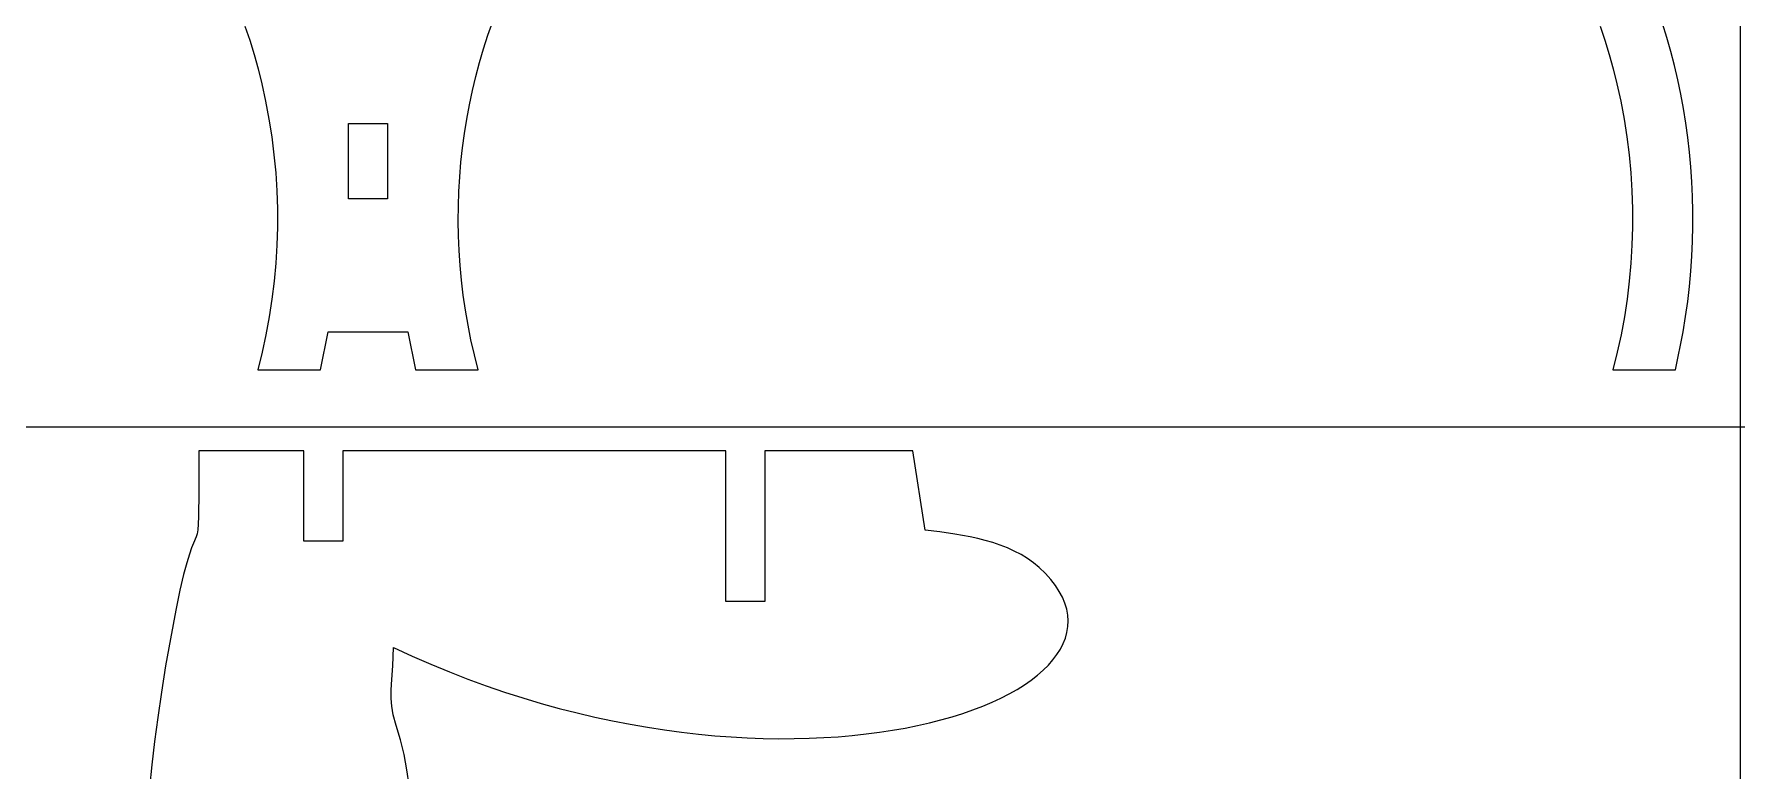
# Model space of a CAD drawing. Extents: x 443 to 1024, y 36 to 674.
# Drawn here: x 910.2 to 1023.8, y 452.8 to 501.7 of the extents above; entities that cross this region are included whole.
import ezdxf

# ---------------------------------------------------------------- set-up
doc = ezdxf.new("R2010")
doc.units = 0
doc.layers.get('0').update_dxf_attribs({"linetype": 'CONTINUOUS'})

msp = doc.modelspace()

# ---------------------------------------------------------------- linework, layer by layer
at = {"color": 0}
for p, q in [((1023.451437, 673.716315), (1023.451437, 36.86042)), ((443.768031, 475.592408), (1023.768031, 475.592408))]:
    msp.add_line(p, q, dxfattribs=at)
at = {"color": 4}
for p, q in [((924.164686, 502.199989), (924.47764, 501.261064)), ((940.304315, 501.599884), (940.61647, 502.502416)), ((1014.157886, 502.199989), (1014.47084, 501.261064)), ((1018.593406, 501.434389), (1018.311035, 502.3569)), ((924.47764, 501.261064), (924.768129, 500.309811)), ((940.014063, 500.689143), (940.304315, 501.599884)), ((1014.47084, 501.261064), (1014.761329, 500.309811)), ((1018.855302, 500.504676), (1018.593406, 501.434389)), ((924.768129, 500.309811), (925.035782, 499.34646)), ((939.745952, 499.770589), (940.014063, 500.689143)), ((1014.761329, 500.309811), (1015.028982, 499.34646)), ((1019.096521, 499.568089), (1018.855302, 500.504676)), ((925.035782, 499.34646), (925.280225, 498.371239)), ((939.277103, 497.911626), (939.500219, 498.844618)), ((939.500219, 498.844618), (939.745952, 499.770589)), ((1015.028982, 499.34646), (1015.273425, 498.371239)), ((1019.316862, 498.624953), (1019.096521, 499.568089)), ((925.280225, 498.371239), (925.538322, 497.201383)), ((939.076841, 496.972011), (939.277103, 497.911626)), ((1015.273425, 498.371239), (1015.531538, 497.201383)), ((1019.516122, 497.675597), (1019.316862, 498.624953)), ((1019.694102, 496.720348), (1019.516122, 497.675597)), ((925.538322, 497.201383), (925.75975, 496.023585)), ((938.899671, 496.026167), (939.076841, 496.972011)), ((1015.531538, 497.201383), (1015.752979, 496.023585)), ((1019.850598, 495.759532), (1019.694102, 496.720348)), ((925.75975, 496.023585), (925.944513, 494.839054)), ((938.74583, 495.074492), (938.899671, 496.026167)), ((1015.752979, 496.023585), (1015.93775, 494.839054)), ((1019.985411, 494.793477), (1019.850598, 495.759532)), ((925.944513, 494.839054), (926.092613, 493.649)), ((938.615557, 494.117382), (938.74583, 495.074492)), ((1015.93775, 494.839054), (1016.085855, 493.649)), ((1020.098337, 493.822509), (1019.985411, 494.793477)), ((926.092613, 493.649), (926.204052, 492.454633)), ((938.426664, 492.18844), (938.509089, 493.155232)), ((938.509089, 493.155232), (938.615557, 494.117382)), ((1016.085855, 493.649), (1016.197296, 492.454633)), ((1020.189177, 492.846957), (1020.098337, 493.822509)), ((926.204052, 492.454633), (926.278832, 491.257163)), ((938.368519, 491.217401), (938.426664, 492.18844)), ((1016.197296, 492.454633), (1016.272076, 491.257163)), ((1020.257727, 491.867148), (1020.189177, 492.846957)), ((926.278832, 491.257163), (926.316956, 490.057799)), ((938.334893, 490.242512), (938.368519, 491.217401)), ((1016.272076, 491.257163), (1016.310197, 490.057799)), ((1020.303788, 490.883407), (1020.257727, 491.867148)), ((1020.327156, 489.896063), (1020.303788, 490.883407)), ((926.316956, 490.057799), (926.318425, 488.857752)), ((938.326023, 489.264168), (938.334893, 490.242512)), ((1016.310197, 490.057799), (1016.311663, 488.857752)), ((1020.327632, 488.905442), (1020.327156, 489.896063)), ((926.318425, 488.857752), (926.283244, 487.658231)), ((938.342147, 488.282767), (938.326023, 489.264168)), ((1016.311663, 488.857752), (1016.276476, 487.658231)), ((1020.305012, 487.911873), (1020.327632, 488.905442)), ((926.283244, 487.658231), (926.211413, 486.460445)), ((938.383503, 487.298705), (938.342147, 488.282767)), ((1016.276476, 487.658231), (1016.204639, 486.460445)), ((1020.259097, 486.915681), (1020.305012, 487.911873)), ((926.211413, 486.460445), (926.102935, 485.265606)), ((938.450329, 486.312377), (938.383503, 487.298705)), ((938.542862, 485.32418), (938.450329, 486.312377)), ((1016.204639, 486.460445), (1016.096155, 485.265606)), ((1020.189684, 485.917194), (1020.259097, 486.915681)), ((926.102935, 485.265606), (925.957813, 484.074922)), ((938.661339, 484.33451), (938.542862, 485.32418)), ((1016.096155, 485.265606), (1015.951027, 484.074922)), ((1020.096572, 484.916739), (1020.189684, 485.917194)), ((925.957813, 484.074922), (925.776048, 482.889604)), ((938.806, 483.343764), (938.661339, 484.33451)), ((1015.951027, 484.074922), (1015.769257, 482.889604)), ((1019.979559, 483.914644), (1020.096572, 484.916739)), ((925.776048, 482.889604), (925.557644, 481.710861)), ((938.977081, 482.352337), (938.806, 483.343764)), ((1015.769257, 482.889604), (1015.550848, 481.710861)), ((1019.673025, 481.906839), (1019.838444, 482.911235)), ((1019.838444, 482.911235), (1019.979559, 483.914644)), ((925.557644, 481.710861), (925.302602, 480.539902)), ((929.173625, 479.377939), (929.679825, 481.906839)), ((929.679825, 481.906839), (934.982325, 481.906839)), ((934.982325, 481.906839), (935.488525, 479.377939)), ((939.17482, 481.360627), (938.977081, 482.352337)), ((1015.550848, 481.710861), (1015.295803, 480.539902)), ((1019.166825, 479.377939), (1019.673025, 481.906839)), ((925.302602, 480.539902), (925.010925, 479.377939)), ((939.399456, 480.369029), (939.17482, 481.360627)), ((1015.295803, 480.539902), (1015.004125, 479.377939)), ((939.651225, 479.377939), (939.399456, 480.369029)), ((925.010925, 479.377939), (929.173625, 479.377939)), ((935.488525, 479.377939), (939.651225, 479.377939)), ((1015.004125, 479.377939), (1019.166825, 479.377939)), ((921.095663, 474.00817), (921.094716, 471.267616)), ((928.070263, 474.00757), (921.095663, 474.00817)), ((928.069763, 468.00757), (928.070263, 474.00757)), ((930.670263, 474.00737), (930.669763, 468.00737)), ((956.092363, 474.00537), (930.670263, 474.00737)), ((956.092363, 464.00507), (956.092363, 474.00537)), ((968.522963, 474.00437), (958.692363, 474.00517)), ((958.692363, 474.00517), (958.692363, 464.00507)), ((969.346763, 468.73097), (968.522963, 474.00437)), ((921.094716, 471.267616), (921.07879, 469.634131)), ((921.07879, 469.634131), (921.059074, 469.12283)), ((920.923475, 468.284083), (920.744828, 467.865376)), ((920.983871, 468.491689), (920.923475, 468.284083)), ((921.028253, 468.756644), (920.983871, 468.491689)), ((921.059074, 469.12283), (921.028253, 468.756644)), ((970.306724, 468.61961), (969.346763, 468.73097)), ((971.304722, 468.479481), (970.306724, 468.61961)), ((972.319741, 468.296638), (971.304722, 468.479481)), ((972.827065, 468.184839), (972.319741, 468.296638)), ((973.330763, 468.057133), (972.827065, 468.184839)), ((973.828208, 467.911774), (973.330763, 468.057133)), ((920.47268, 467.149453), (920.295409, 466.570325)), ((920.621669, 467.566509), (920.47268, 467.149453)), ((920.744828, 467.865376), (920.621669, 467.566509)), ((930.669763, 468.00737), (928.069763, 468.00757)), ((974.316773, 467.74702), (973.828208, 467.911774)), ((974.79383, 467.561127), (974.316773, 467.74702)), ((975.256754, 467.352353), (974.79383, 467.561127)), ((975.702916, 467.118953), (975.256754, 467.352353)), ((976.129689, 466.859185), (975.702916, 467.118953)), ((920.087402, 465.785241), (919.846204, 464.750318)), ((920.295409, 466.570325), (920.087402, 465.785241)), ((976.534447, 466.571305), (976.129689, 466.859185)), ((976.914563, 466.25357), (976.534447, 466.571305)), ((977.322577, 465.859189), (976.914563, 466.25357)), ((977.68009, 465.463877), (977.322577, 465.859189)), ((919.846204, 464.750318), (919.569363, 463.42167)), ((977.987888, 465.068157), (977.68009, 465.463877)), ((978.24676, 464.672552), (977.987888, 465.068157)), ((978.457493, 464.277585), (978.24676, 464.672552)), ((958.692363, 464.00507), (956.092363, 464.00507)), ((978.620876, 463.883781), (978.457493, 464.277585)), ((978.737696, 463.491661), (978.620876, 463.883781)), ((978.80874, 463.10175), (978.737696, 463.491661)), ((919.569363, 463.42167), (919.208853, 461.532068)), ((978.834798, 462.714571), (978.80874, 463.10175)), ((978.816656, 462.330647), (978.834798, 462.714571)), ((919.208853, 461.532068), (918.89075, 459.720231)), ((978.504913, 461.20364), (978.650926, 461.574658)), ((978.650926, 461.574658), (978.755103, 461.950502)), ((978.755103, 461.950502), (978.816656, 462.330647)), ((933.977986, 459.721751), (934.039863, 460.93917)), ((934.039863, 460.93917), (935.274829, 460.370182)), ((935.274829, 460.370182), (936.508139, 459.832708)), ((977.51826, 459.778284), (977.823738, 460.124769)), ((977.823738, 460.124769), (978.090531, 460.478172)), ((978.090531, 460.478172), (978.317852, 460.83797)), ((978.317852, 460.83797), (978.504913, 461.20364)), ((918.89075, 459.720231), (918.612018, 457.98124)), ((933.917449, 458.814119), (933.977986, 459.721751)), ((936.508139, 459.832708), (937.739004, 459.326225)), ((937.739004, 459.326225), (938.966639, 458.85021)), ((976.377599, 458.785573), (976.794403, 459.108163)), ((976.794403, 459.108163), (977.174886, 459.439241)), ((977.174886, 459.439241), (977.51826, 459.778284)), ((918.612018, 457.98124), (918.36962, 456.310173)), ((933.86605, 457.567308), (933.874666, 458.126046)), ((933.874666, 458.126046), (933.917449, 458.814119)), ((938.966639, 458.85021), (940.190253, 458.40414)), ((940.190253, 458.40414), (941.40906, 457.987491)), ((941.40906, 457.987491), (942.622272, 457.59974)), ((974.362929, 457.590566), (974.917139, 457.873968)), ((974.917139, 457.873968), (975.438179, 458.167953)), ((975.438179, 458.167953), (975.925261, 458.471996)), ((975.925261, 458.471996), (976.377599, 458.785573)), ((933.908018, 457.047677), (933.86605, 457.567308)), ((934.016983, 456.476928), (933.908018, 457.047677)), ((942.622272, 457.59974), (943.829101, 457.240363)), ((943.829101, 457.240363), (945.028759, 456.908838)), ((945.028759, 456.908838), (946.220458, 456.604641)), ((971.830152, 456.573238), (972.509162, 456.809081)), ((972.509162, 456.809081), (973.158153, 457.057598)), ((973.158153, 457.057598), (973.776338, 457.318268)), ((973.776338, 457.318268), (974.362929, 457.590566)), ((918.36962, 456.310173), (918.160522, 454.702111)), ((934.20936, 455.764834), (934.016983, 456.476928)), ((934.501563, 454.82117), (934.20936, 455.764834)), ((946.220458, 456.604641), (947.403411, 456.327249)), ((947.403411, 456.327249), (948.576829, 456.076138)), ((948.576829, 456.076138), (949.739925, 455.850785)), ((949.739925, 455.850785), (950.891911, 455.650666)), ((950.891911, 455.650666), (952.031998, 455.475259)), ((967.16983, 455.453661), (968.012405, 455.602464)), ((968.012405, 455.602464), (968.829688, 455.767083)), ((968.829688, 455.767083), (969.620892, 455.946992)), ((969.620892, 455.946992), (970.385229, 456.14167)), ((970.385229, 456.14167), (971.121912, 456.350593)), ((971.121912, 456.350593), (971.830152, 456.573238)), ((918.160522, 454.702111), (917.981687, 453.152134)), ((934.727443, 453.83444), (934.501563, 454.82117)), ((952.031998, 455.475259), (953.1594, 455.32404)), ((953.1594, 455.32404), (954.273329, 455.196486)), ((954.273329, 455.196486), (955.372996, 455.092074)), ((955.372996, 455.092074), (956.457613, 455.010279)), ((956.457613, 455.010279), (957.526394, 454.950579)), ((957.526394, 454.950579), (958.578549, 454.91245)), ((958.578549, 454.91245), (959.613292, 454.89537)), ((959.613292, 454.89537), (960.629834, 454.898815)), ((960.629834, 454.898815), (961.627387, 454.922261)), ((961.627387, 454.922261), (962.605164, 454.965185)), ((962.605164, 454.965185), (963.562377, 455.027064)), ((963.562377, 455.027064), (964.498238, 455.107374)), ((964.498238, 455.107374), (965.411959, 455.205593)), ((965.411959, 455.205593), (966.302753, 455.321196)), ((966.302753, 455.321196), (967.16983, 455.453661)), ((934.917981, 452.831433), (934.727443, 453.83444)), ((917.981687, 453.152134), (917.830079, 451.655321)), ((935.07404, 451.813203), (934.917981, 452.831433))]:
    msp.add_line(p, q, dxfattribs=at)
at = {"color": 7}
for p, q in [((931.031225, 495.718439), (933.631025, 495.718439)), ((931.031225, 490.718839), (931.031225, 495.718439)), ((933.631025, 495.718439), (933.631025, 490.718839)), ((933.631025, 490.718839), (931.031225, 490.718839))]:
    msp.add_line(p, q, dxfattribs=at)

doc.saveas('drawing.dxf')
